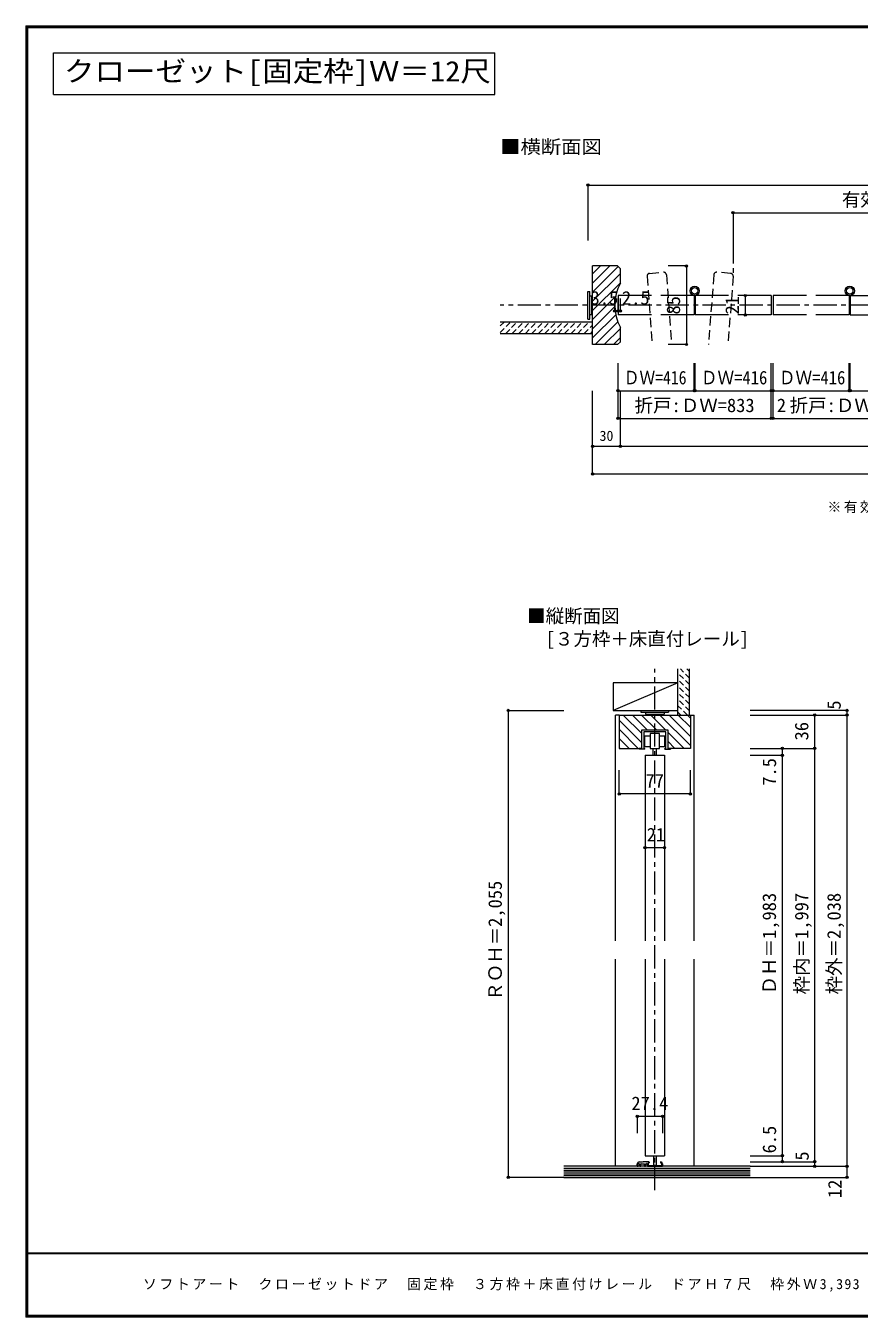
# Model space of a CAD drawing. Units: millimetres, scale not verified. Extents: x -973 to 977, y -718 to 696.
# Drawn here: x -973 to -72, y -701 to 696 of the extents above; entities that cross this region are included whole.
import ezdxf
from ezdxf.enums import TextEntityAlignment as Align

# ---------------------------------------------------------------- set-up
doc = ezdxf.new("R2010")
doc.units = ezdxf.units.MM
doc.header["$LTSCALE"] = 5
doc.header["$PDMODE"] = 32
doc.header["$PDSIZE"] = 2.5
for name, pattern in [('CHAIN1', [8, 5, -1, 1, -1]), ('DASHED1', [1.8, 1.2, -0.6]), ('DASHED2', [3, 2, -1])]:
    doc.linetypes.add(name, pattern=pattern)
for name, color, linetype, lineweight in [('0-0_補助線', 4, 'Continuous', 9), ('0-1_通り芯', 4, 'CHAIN1', 9), ('0-3_仕上げ', 2, 'Continuous', 9), ('0-4_枠', 7, 'Continuous', 9), ('0-6_扉', 6, 'Continuous', 9), ('0-7_金物', 7, 'Continuous', 9), ('0-A_文字', 3, 'Continuous', 9), ('0-B_寸法', 7, 'Continuous', 9), ('0-C_ハッチ', 4, 'DASHED1', 9), ('F-1_枠', 6, 'Continuous', 9)]:
    doc.layers.add(name, color=color, linetype=linetype, lineweight=lineweight)
doc.layers.add('F-A_文字', color=7, linetype='Continuous')
doc.styles.add('ＭＳ ゴシック', font='')
doc.styles.get('ＭＳ ゴシック').set_extended_font_data('MS Gothic')

msp = doc.modelspace()

# ---------------------------------------------------------------- linework, layer by layer
at = {"layer": '0-0_補助線'}
for p, q in [((-336.347, 387.393), (-336.347, 400.948)), ((-332.847, 387.393), (-332.847, 400.948)), ((-330.347, 387.393), (-330.347, 400.948)), ((-332.847, 387.393), (-336.347, 387.393)), ((-330.347, 387.393), (-332.847, 387.393))]:
    msp.add_line(p, q, dxfattribs=at)
at = {"layer": '0-0_補助線', "color": 7}
for p in [(-336.347, 387.393), (-332.847, 387.393), (-330.347, 387.393)]:
    msp.add_point(p, dxfattribs=at)
at = {"layer": '0-1_通り芯'}
for p, q in [((-208.347, 463.658), (-208.347, 424.921)), ((463.653, 393.658), (-460.347, 393.658)), ((-293.097, -563.638), (-293.097, 0.333))]:
    msp.add_line(p, q, dxfattribs=at)
at = {"layer": '0-3_仕上げ'}
for p, q in [((-460.347, 375.658), (-360.347, 375.658)), ((-460.347, 363.158), (-360.347, 363.158)), ((-268.097, -49.667), (-268.097, 0.333)), ((-255.597, -49.667), (-255.597, 0.333)), ((-190.097, -537.667), (-391.597, -537.667)), ((-391.597, -549.667), (-190.097, -549.667))]:
    msp.add_line(p, q, dxfattribs=at)
at = {"layer": '0-3_仕上げ', "color": 4}
for p, q in [((-268.097, -14.667), (-338.097, -44.667)), ((-338.097, -44.667), (-268.097, -44.667))]:
    msp.add_line(p, q, dxfattribs=at)
at = {"layer": '0-3_仕上げ', "color": 7}
for p, q in [((-391.597, -539.667), (-190.097, -539.667)), ((-391.597, -541.667), (-190.097, -541.667)), ((-391.597, -543.667), (-190.097, -543.667)), ((-391.597, -545.667), (-190.097, -545.667)), ((-391.597, -547.667), (-190.097, -547.667))]:
    msp.add_line(p, q, dxfattribs=at)
at = {"layer": '0-3_仕上げ', "color": 4}
msp.add_lwpolyline([(-268.097, -14.667), (-338.097, -14.667), (-338.097, -44.667)], dxfattribs=at)
at = {"layer": '0-4_枠', "color": 3}
for p, q in [((-333.347, 436.158), (-360.347, 436.158)), ((-360.347, 351.158), (-360.347, 436.158)), ((-333.347, 436.158), (-330.347, 433.158)), ((-330.347, 417.658), (-330.347, 433.158)), ((-330.347, 354.158), (-330.347, 369.658)), ((-331.597, -49.667), (-331.597, -85.667)), ((-331.597, -49.667), (-254.597, -49.667)), ((-254.597, -49.667), (-254.597, -85.667)), ((-307.097, -65.666), (-279.097, -65.666)), ((-307.097, -85.667), (-307.097, -65.666)), ((-279.097, -65.666), (-279.097, -85.667)), ((-331.597, -85.667), (-307.097, -85.667)), ((-254.597, -85.667), (-279.097, -85.667))]:
    msp.add_line(p, q, dxfattribs=at)
at = {"layer": '0-4_枠', "color": 4}
for p, q in [((-331.597, -49.667), (-335.597, -49.667)), ((-335.597, -293.667), (-335.597, -49.667)), ((-254.597, -49.667), (-250.597, -49.667)), ((-250.597, -293.667), (-250.597, -49.667)), ((-335.597, -537.667), (-335.597, -313.667)), ((-250.597, -537.667), (-250.597, -313.667))]:
    msp.add_line(p, q, dxfattribs=at)
at = {"layer": '0-4_枠'}
for p, q in [((-312.097, -537.667), (-312.097, -534.967)), ((-312.097, -537.667), (-311.097, -537.667)), ((-311.097, -537.667), (-311.097, -534.924)), ((-310.097, -532.967), (-306.397, -532.967)), ((-309.197, -537.667), (-308.097, -537.667)), ((-308.097, -537.667), (-308.097, -535.067)), ((-307.997, -534.967), (-304.197, -534.967)), ((-306.097, -533.267), (-306.397, -532.967)), ((-306.097, -533.267), (-305.797, -532.967)), ((-299.497, -532.967), (-305.797, -532.967)), ((-304.097, -537.667), (-304.097, -535.067)), ((-304.097, -537.667), (-302.997, -537.667)), ((-302.997, -537.667), (-302.997, -535.741)), ((-302.909, -535.529), (-301.909, -534.529)), ((-301.397, -534.741), (-301.397, -536.667)), ((-300.397, -537.667), (-284.697, -537.667)), ((-300.297, -534.267), (-300.297, -536.267)), ((-299.397, -533.967), (-299.997, -533.967)), ((-299.797, -536.767), (-293.397, -536.767)), ((-299.197, -533.267), (-299.197, -533.767)), ((-293.097, -537.067), (-293.397, -536.767)), ((-286.997, -533.267), (-286.997, -533.767)), ((-286.797, -533.967), (-286.197, -533.967)), ((-285.897, -534.267), (-285.897, -536.267)), ((-284.697, -534.967), (-284.697, -537.667))]:
    msp.add_line(p, q, dxfattribs=at)
at = {"layer": '0-4_枠', "color": 3}
msp.add_lwpolyline([(-330.347, 354.158), (-333.347, 351.158), (-360.347, 351.158)], dxfattribs=at)
at = {"layer": '0-4_枠'}
for points in [[(-309.197, -537.667), (-309.197, -535.617), (-310.243, -534.57)], [(-293.097, -537.067), (-292.797, -536.767), (-286.397, -536.767)]]:
    msp.add_lwpolyline(points, dxfattribs=at)
at = {"layer": '0-4_枠', "color": 3}
msp.add_arc((-285.347, 393.658), 51, 151.92751, 208.07249, dxfattribs=at)
at = {"layer": '0-4_枠'}
for centre, radius, start, end in [((-310.097, -534.967), 2, 90, 180), ((-310.597, -534.924), 0.5, 45, 180), ((-307.997, -535.067), 0.1, 90, 180), ((-304.197, -535.067), 0.1, 0, 90), ((-302.697, -535.741), 0.3, 135, 180), ((-301.697, -534.741), 0.3, 360, 135), ((-300.397, -536.667), 1, 180, 270), ((-299.997, -534.267), 0.3, 90, 180), ((-299.797, -536.267), 0.5, 180, 270), ((-299.497, -533.267), 0.3, 360, 90), ((-299.397, -533.767), 0.2, 270, 360), ((-286.697, -533.267), 0.3, 90, 180), ((-286.797, -533.767), 0.2, 180, 270), ((-286.697, -534.967), 2, 360, 90), ((-286.397, -536.267), 0.5, 270, 0), ((-286.197, -534.267), 0.3, 0, 90)]:
    msp.add_arc(centre, radius, start, end, dxfattribs=at)
at = {"layer": '0-6_扉', "color": 2, "linetype": 'DASHED2'}
for p, q in [((-301.448, 424.921), (-295.842, 351.158)), ((-298.684, 428.14), (-283.727, 429.277)), ((-280.508, 426.513), (-274.781, 351.158)), ((-229.287, 426.513), (-235.013, 351.158)), ((-211.111, 428.14), (-226.068, 429.277)), ((-208.347, 424.921), (-213.953, 351.158))]:
    msp.add_line(p, q, dxfattribs=at)
at = {"layer": '0-6_扉'}
for p, q in [((-332.847, 404.158), (-332.847, 383.158)), ((-296.659, 404.158), (-332.847, 404.158)), ((-250.472, 404.158), (-286.659, 404.158)), ((-250.472, 404.158), (-250.472, 383.158)), ((-249.472, 404.158), (-249.472, 383.158)), ((-213.284, 404.158), (-249.472, 404.158)), ((-167.097, 404.158), (-203.284, 404.158)), ((-167.097, 404.158), (-167.097, 383.158)), ((-165.097, 404.158), (-165.097, 383.158)), ((-128.909, 404.158), (-165.097, 404.158)), ((-82.722, 404.158), (-118.909, 404.158)), ((-82.722, 404.158), (-82.722, 383.158)), ((-81.722, 404.158), (-81.722, 383.158)), ((-81.722, 404.158), (-45.534, 404.158)), ((-296.659, 383.158), (-332.847, 383.158)), ((-250.472, 383.158), (-286.659, 383.158)), ((-213.284, 383.158), (-249.472, 383.158)), ((-167.097, 383.158), (-203.284, 383.158)), ((-128.909, 383.158), (-165.097, 383.158)), ((-82.722, 383.158), (-118.909, 383.158)), ((-81.722, 383.158), (-45.534, 383.158)), ((-303.597, -93.167), (-303.597, -293.667)), ((-303.597, -93.167), (-282.597, -93.167)), ((-282.597, -93.167), (-282.597, -293.667)), ((-303.597, -313.667), (-303.597, -526.167)), ((-282.597, -313.667), (-282.597, -526.167)), ((-303.597, -526.167), (-282.597, -526.167))]:
    msp.add_line(p, q, dxfattribs=at)
at = {"layer": '0-6_扉', "color": 2, "linetype": 'DASHED2'}
for centre, start, end in [((-298.457, 425.149), 94.34602, 184.34602), ((-283.5, 426.285), 4.34602, 94.34602), ((-226.295, 426.285), 85.65398, 175.65398), ((-211.338, 425.149), 355.65398, 85.65398)]:
    msp.add_arc(centre, 3, start, end, dxfattribs=at)
at = {"layer": '0-7_金物'}
for p, q in [((-365.347, 408.658), (-363.347, 408.658)), ((-365.347, 378.658), (-365.347, 408.658)), ((-363.347, 378.658), (-363.347, 408.658)), ((-363.347, 403.657), (-361.347, 403.657)), ((-361.347, 383.658), (-361.347, 403.657)), ((-361.347, 402.658), (-360.347, 402.658)), ((-365.347, 378.658), (-363.347, 378.658)), ((-363.347, 383.658), (-361.347, 383.658)), ((-361.347, 384.658), (-360.347, 384.658)), ((-308.097, -44.642), (-308.097, -46.642)), ((-308.097, -44.642), (-278.097, -44.642)), ((-308.097, -46.642), (-278.097, -46.642)), ((-303.097, -46.642), (-303.097, -48.642)), ((-303.097, -48.642), (-283.097, -48.642)), ((-302.097, -48.642), (-302.097, -49.667)), ((-284.097, -49.667), (-284.097, -48.642)), ((-283.097, -46.642), (-283.097, -48.642)), ((-278.097, -44.642), (-278.097, -46.642)), ((-305.097, -67.667), (-305.097, -85.667)), ((-281.097, -67.667), (-305.097, -67.667)), ((-281.097, -85.667), (-281.097, -67.667)), ((-304.067, -72.465), (-304.067, -83.465)), ((-298.097, -72.465), (-304.067, -72.465)), ((-304.067, -83.465), (-298.097, -83.465)), ((-288.097, -83.465), (-282.067, -83.465)), ((-307.097, -85.667), (-310.097, -85.667)), ((-310.097, -85.667), (-310.097, -86.667)), ((-303.93, -86.667), (-310.097, -86.667)), ((-305.097, -85.667), (-303.93, -85.667)), ((-303.93, -86.667), (-303.93, -85.667)), ((-298.097, -85.667), (-288.097, -85.667)), ((-295.097, -85.667), (-295.097, -93.167)), ((-295.097, -93.167), (-291.097, -93.167)), ((-291.097, -93.167), (-291.097, -85.667)), ((-282.395, -86.667), (-276.097, -86.667)), ((-279.097, -85.667), (-276.097, -85.667)), ((-276.097, -85.667), (-276.097, -86.667)), ((-294.597, -526.209), (-294.597, -536.767)), ((-291.597, -526.209), (-291.597, -536.767)), ((-291.597, -536.767), (-294.597, -536.767))]:
    msp.add_line(p, q, dxfattribs=at)
for points in [[(-288.097, -85.667), (-288.097, -69.666), (-298.097, -69.666), (-298.097, -85.667)], [(-282.067, -83.465), (-282.067, -72.465), (-288.097, -72.465)], [(-282.395, -86.667), (-282.395, -85.667), (-281.097, -85.667)]]:
    msp.add_lwpolyline(points, dxfattribs=at)
for centre, radius in [((-249.972, 409.158), 5), ((-249.972, 409.158), 3.5), ((-82.222, 409.158), 5), ((-82.222, 409.158), 3.5)]:
    msp.add_circle(centre, radius, dxfattribs=at)
at = {"layer": '0-A_文字'}
for p, q in [((-943.333, 621.667), (-943.333, 666.667)), ((-943.333, 666.667), (-466.083, 666.667)), ((-466.083, 621.667), (-466.083, 666.667)), ((-943.333, 621.667), (-466.083, 621.667))]:
    msp.add_line(p, q, dxfattribs=at)
at = {"layer": '0-A_文字', "color": 4}
for p, q in [((-284.697, -483.767), (-312.097, -483.767)), ((-312.097, -483.767), (-312.097, -501.787)), ((-284.697, -483.767), (-284.697, -501.787))]:
    msp.add_line(p, q, dxfattribs=at)
at = {"layer": '0-A_文字', "color": 7}
for p in [(-312.097, -483.767), (-284.697, -483.767)]:
    msp.add_point(p, dxfattribs=at)
at = {"layer": '0-B_寸法', "color": 4}
for p, q in [((-365.347, 523.658), (368.653, 523.658)), ((-365.347, 523.658), (-365.347, 463.658)), ((-208.347, 493.658), (-208.347, 463.658)), ((-208.347, 493.658), (211.653, 493.658)), ((-258.813, 436.158), (-278.609, 436.158)), ((-258.813, 436.158), (-258.813, 351.158)), ((-195.212, 404.158), (-195.212, 383.158)), ((-258.813, 351.158), (-278.609, 351.158)), ((-332.847, 301.158), (-332.847, 331.158)), ((-250.472, 301.158), (-250.472, 331.158)), ((-249.472, 301.158), (-249.472, 331.158)), ((-167.097, 301.158), (-167.097, 331.158)), ((-165.097, 301.158), (-165.097, 331.158)), ((-82.722, 301.158), (-82.722, 331.158)), ((-81.722, 301.158), (-81.722, 331.158)), ((-360.347, 211.158), (-360.347, 301.158)), ((-332.847, 301.158), (-250.472, 301.158)), ((-332.847, 271.158), (-332.847, 301.158)), ((-330.347, 241.158), (-330.347, 301.158)), ((-249.472, 301.158), (-167.097, 301.158)), ((-167.097, 271.158), (-167.097, 301.158)), ((-165.097, 301.158), (-82.722, 301.158)), ((-165.097, 271.158), (-165.097, 301.158)), ((-81.722, 301.158), (0.653, 301.158)), ((-332.847, 271.158), (-167.097, 271.158)), ((-167.097, 271.158), (-165.097, 271.158)), ((-165.097, 271.158), (0.653, 271.158)), ((-360.347, 241.158), (-330.347, 241.158)), ((-330.347, 241.158), (333.653, 241.158)), ((-360.347, 211.158), (363.653, 211.158)), ((-451.597, -44.667), (-451.597, -549.667)), ((-451.597, -44.667), (-391.597, -44.667)), ((-85.097, -44.667), (-190.097, -44.667)), ((-190.097, -49.667), (-85.097, -49.667)), ((-120.097, -537.667), (-120.097, -49.667)), ((-85.097, -549.667), (-85.097, -44.667)), ((-190.097, -85.666), (-155.097, -85.666)), ((-190.097, -93.167), (-155.097, -93.167)), ((-155.097, -85.666), (-120.097, -85.666)), ((-155.097, -532.667), (-155.097, -85.666)), ((-331.597, -134.914), (-331.597, -109.295)), ((-254.597, -134.914), (-254.597, -109.295)), ((-254.597, -134.914), (-331.597, -134.914)), ((-303.597, -179.124), (-303.597, -193.163)), ((-282.597, -179.124), (-282.597, -193.163)), ((-282.597, -193.163), (-303.597, -193.163)), ((-190.097, -526.167), (-155.097, -526.167)), ((-190.097, -532.667), (-120.097, -532.667)), ((-190.097, -537.667), (-85.097, -537.667)), ((-391.597, -549.667), (-451.597, -549.667)), ((-190.097, -549.667), (-85.097, -549.667))]:
    msp.add_line(p, q, dxfattribs=at)
at = {"layer": '0-B_寸法'}
for p in [(-365.347, 523.658), (-208.347, 493.658), (-258.813, 436.158), (-195.212, 404.158), (-195.212, 383.158), (-258.813, 351.158), (-332.847, 301.158), (-250.472, 301.158), (-249.472, 301.158), (-167.097, 301.158), (-165.097, 301.158), (-82.722, 301.158), (-81.722, 301.158), (-332.847, 271.158), (-167.097, 271.158), (-165.097, 271.158), (-360.347, 241.158), (-330.347, 241.158), (-360.347, 211.158), (-451.597, -44.667), (-120.097, -49.667), (-85.097, -44.667), (-85.097, -49.667), (-155.097, -85.666), (-155.097, -93.167), (-120.097, -85.666), (-331.597, -134.914), (-254.597, -134.914), (-303.597, -193.163), (-282.597, -193.163), (-155.097, -526.167), (-155.097, -532.667), (-120.097, -532.667), (-120.097, -537.667), (-85.097, -537.667), (-451.597, -549.667), (-85.097, -549.667)]:
    msp.add_point(p, dxfattribs=at)
at = {"layer": '0-C_ハッチ', "linetype": 'Continuous'}
for p, q in [((-360.347, 427.576), (-351.765, 436.158)), ((-360.347, 417.676), (-341.866, 436.158)), ((-360.347, 407.777), (-332.657, 435.467)), ((-360.347, 397.877), (-330.347, 427.877)), ((-360.347, 387.978), (-330.347, 417.978)), ((-360.347, 378.078), (-335.497, 402.928)), ((-360.347, 368.179), (-336.326, 392.2)), ((-360.347, 358.279), (-335.291, 383.335)), ((-357.569, 351.158), (-333.066, 375.661)), ((-347.67, 351.158), (-330.347, 368.48)), ((-337.77, 351.158), (-330.347, 358.581)), ((-307.097, -79.585), (-331.597, -55.085)), ((-307.097, -69.685), (-327.116, -49.667)), ((-301.216, -65.666), (-317.216, -49.667)), ((-291.317, -65.666), (-307.317, -49.667)), ((-281.417, -65.666), (-297.417, -49.667)), ((-254.597, -82.587), (-287.518, -49.667)), ((-254.597, -72.688), (-277.618, -49.667)), ((-254.597, -62.788), (-267.719, -49.667)), ((-254.597, -52.889), (-257.819, -49.667)), ((-310.915, -85.667), (-331.597, -64.984)), ((-261.417, -85.667), (-279.097, -67.987)), ((-320.814, -85.667), (-331.597, -74.884)), ((-271.317, -85.667), (-279.097, -77.886)), ((-330.714, -85.667), (-331.597, -84.783))]:
    msp.add_line(p, q, dxfattribs=at)
at = {"layer": '0-C_ハッチ'}
for p, q in [((-460.347, 364.156), (-448.845, 375.658)), ((-460.347, 371.227), (-455.916, 375.658)), ((-454.274, 363.158), (-441.774, 375.658)), ((-447.203, 363.158), (-434.703, 375.658)), ((-440.132, 363.158), (-427.632, 375.658)), ((-433.061, 363.158), (-420.561, 375.658)), ((-425.99, 363.158), (-413.49, 375.658)), ((-418.919, 363.158), (-406.419, 375.658)), ((-411.848, 363.158), (-399.348, 375.658)), ((-404.777, 363.158), (-392.277, 375.658)), ((-397.706, 363.158), (-385.206, 375.658)), ((-390.634, 363.158), (-378.134, 375.658)), ((-383.563, 363.158), (-371.063, 375.658)), ((-376.492, 363.158), (-363.992, 375.658)), ((-369.421, 363.158), (-360.347, 372.232)), ((-362.35, 363.158), (-360.347, 365.161)), ((-255.597, -9.534), (-265.464, 0.333)), ((-255.597, -2.463), (-258.393, 0.333)), ((-255.597, -16.605), (-268.097, -4.105)), ((-255.597, -23.676), (-268.097, -11.176)), ((-255.597, -30.747), (-268.097, -18.247)), ((-255.597, -37.818), (-268.097, -25.318)), ((-255.597, -44.889), (-268.097, -32.389)), ((-257.89, -49.667), (-268.097, -39.46)), ((-264.962, -49.667), (-268.097, -46.531))]:
    msp.add_line(p, q, dxfattribs=at)
at = {"layer": 'F-1_枠'}
for p, q in [((-973.347, 695.833), (-973.347, -700.833)), ((-973.347, 695.833), (976.653, 695.833)), ((-973.347, 695), (976.653, 695)), ((-973.347, 694.167), (976.653, 694.167)), ((-972.514, 695.833), (-972.514, -700.833)), ((-971.68, 695.833), (-971.68, -700.833)), ((976.653, -631.667), (-973.347, -631.667)), ((976.653, -632.5), (-973.347, -632.5)), ((976.653, -699.167), (-973.347, -699.167)), ((976.653, -700), (-973.347, -700)), ((976.653, -700.833), (-973.347, -700.833))]:
    msp.add_line(p, q, dxfattribs=at)

# ---------------------------------------------------------------- texts
at = {"layer": '0-0_補助線', "color": 7, "style": 'ＭＳ ゴシック'}
for s, p in [('3.5', (-362.581, 389.893)), ('2.5', (-328.616, 389.893))]:
    msp.add_text(s, height=14.66, dxfattribs=at).set_placement(p, align=Align.BOTTOM_LEFT)
at = {"layer": '0-A_文字', "style": 'ＭＳ ゴシック', "width": 1.1}
msp.add_text('クローゼット[固定枠]Ｗ＝12尺', height=21.99, dxfattribs=at).set_placement((-932.083, 629.167), align=Align.BOTTOM_LEFT)
at = {"layer": '0-A_文字', "color": 7, "style": 'ＭＳ ゴシック', "width": 1.1}
msp.add_text('■横断面図', height=14.66, dxfattribs=at).set_placement((-460.347, 553.344), align=Align.BOTTOM_LEFT)
at = {"layer": '0-A_文字', "color": 7, "style": 'ＭＳ ゴシック'}
for s, p in [('■縦断面図', (-431.097, 45.861)), ('\u3000[３方枠＋床直付レール]', (-431.097, 21.108)), ('27.4', (-318.397, -481.267))]:
    msp.add_text(s, height=14.66, dxfattribs=at).set_placement(p, align=Align.BOTTOM_LEFT)
at = {"layer": '0-A_文字', "color": 7, "insert": (-106.347, 168.658), "char_height": 11, "attachment_point": 7, "style": 'ＭＳ ゴシック'}
msp.add_mtext('\\T1.17;※有効開口寸法は扉の厚さや調整によって若干異なります。', dxfattribs=at)
at = {"layer": '0-B_寸法', "style": 'ＭＳ ゴシック'}
for s, height, p in [('有効開口寸法＝2,849', 14.66, (-90.697, 496.158)), ('折戸:ＤＷ=833', 14.66, (-314.972, 273.658)), ('折戸:ＤＷ=833', 14.66, (-147.222, 273.658)), ('2', 14.66, (-161.097, 273.658)), ('30', 11, (-352.847, 243.658)), ('77', 14.66, (-303.097, -132.414)), ('21', 14.66, (-301.847, -190.663))]:
    msp.add_text(s, height=height, dxfattribs=at).set_placement(p, align=Align.BOTTOM_LEFT)
for s, p in [('85', (-261.313, 383.658)), ('21', (-197.712, 383.658)), ('5', (-87.597, -43.739)), ('36', (-122.597, -77.042)), ('7.5', (-157.502, -126.047)), ('ＲＯＨ＝2,055', (-454.097, -358.667)), ('ＤＨ＝1,983', (-157.597, -351.755)), ('枠内＝1,997', (-122.597, -351.755)), ('枠外＝2,038', (-87.597, -351.755)), ('6.5', (-157.508, -523.724)), ('5', (-122.201, -531.487)), ('12', (-86.688, -572.024))]:
    msp.add_text(s, height=14.66, rotation=90, dxfattribs=at).set_placement(p, align=Align.BOTTOM_LEFT)
for width, p in [(0.85, (-326.659, 303.658)), (0.9, (-243.284, 303.658)), (0.9, (-158.909, 303.658))]:
    msp.add_text('ＤＷ=416', height=14.66, dxfattribs=dict(at, width=width)).set_placement(p, align=Align.BOTTOM_LEFT)
at = {"layer": 'F-A_文字', "insert": (-846.68, -673.333), "char_height": 11, "attachment_point": 7, "style": 'ＭＳ ゴシック'}
msp.add_mtext('\\T1.19;ソフトアート\u3000クローゼットドア\\~\\~固定枠\u3000３方枠＋床直付けレール\u3000ドアＨ７尺\\~\\~枠外Ｗ3,393', dxfattribs=at)

doc.saveas('drawing.dxf')
